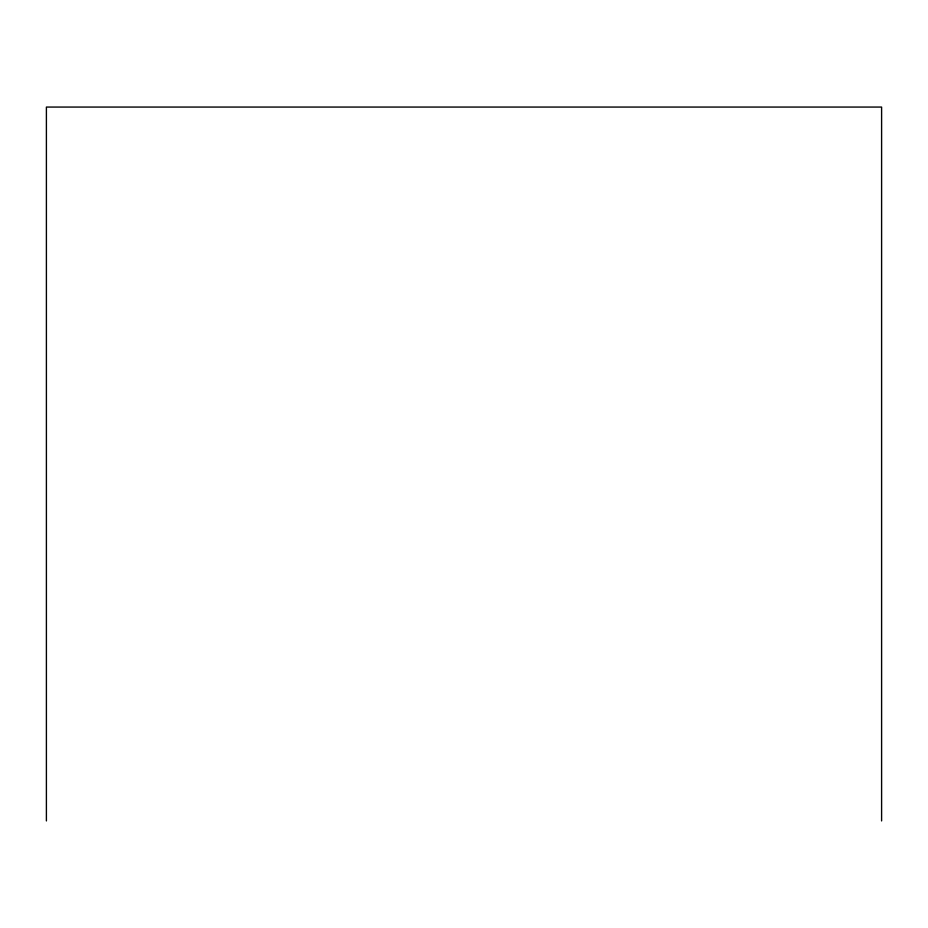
<?xml version="1.0" encoding="UTF-8"?>
<svg xmlns="http://www.w3.org/2000/svg" width="928" height="928" viewBox="0 0 928 928"><rect width="100%" height="100%" fill="white"/><g stroke="black" fill="none" stroke-linecap="round" stroke-linejoin="round"><path stroke-width="1.39" d="M881.6 820.932L881.6 107.068L46.4 107.068L46.4 820.932"/></g></svg>
